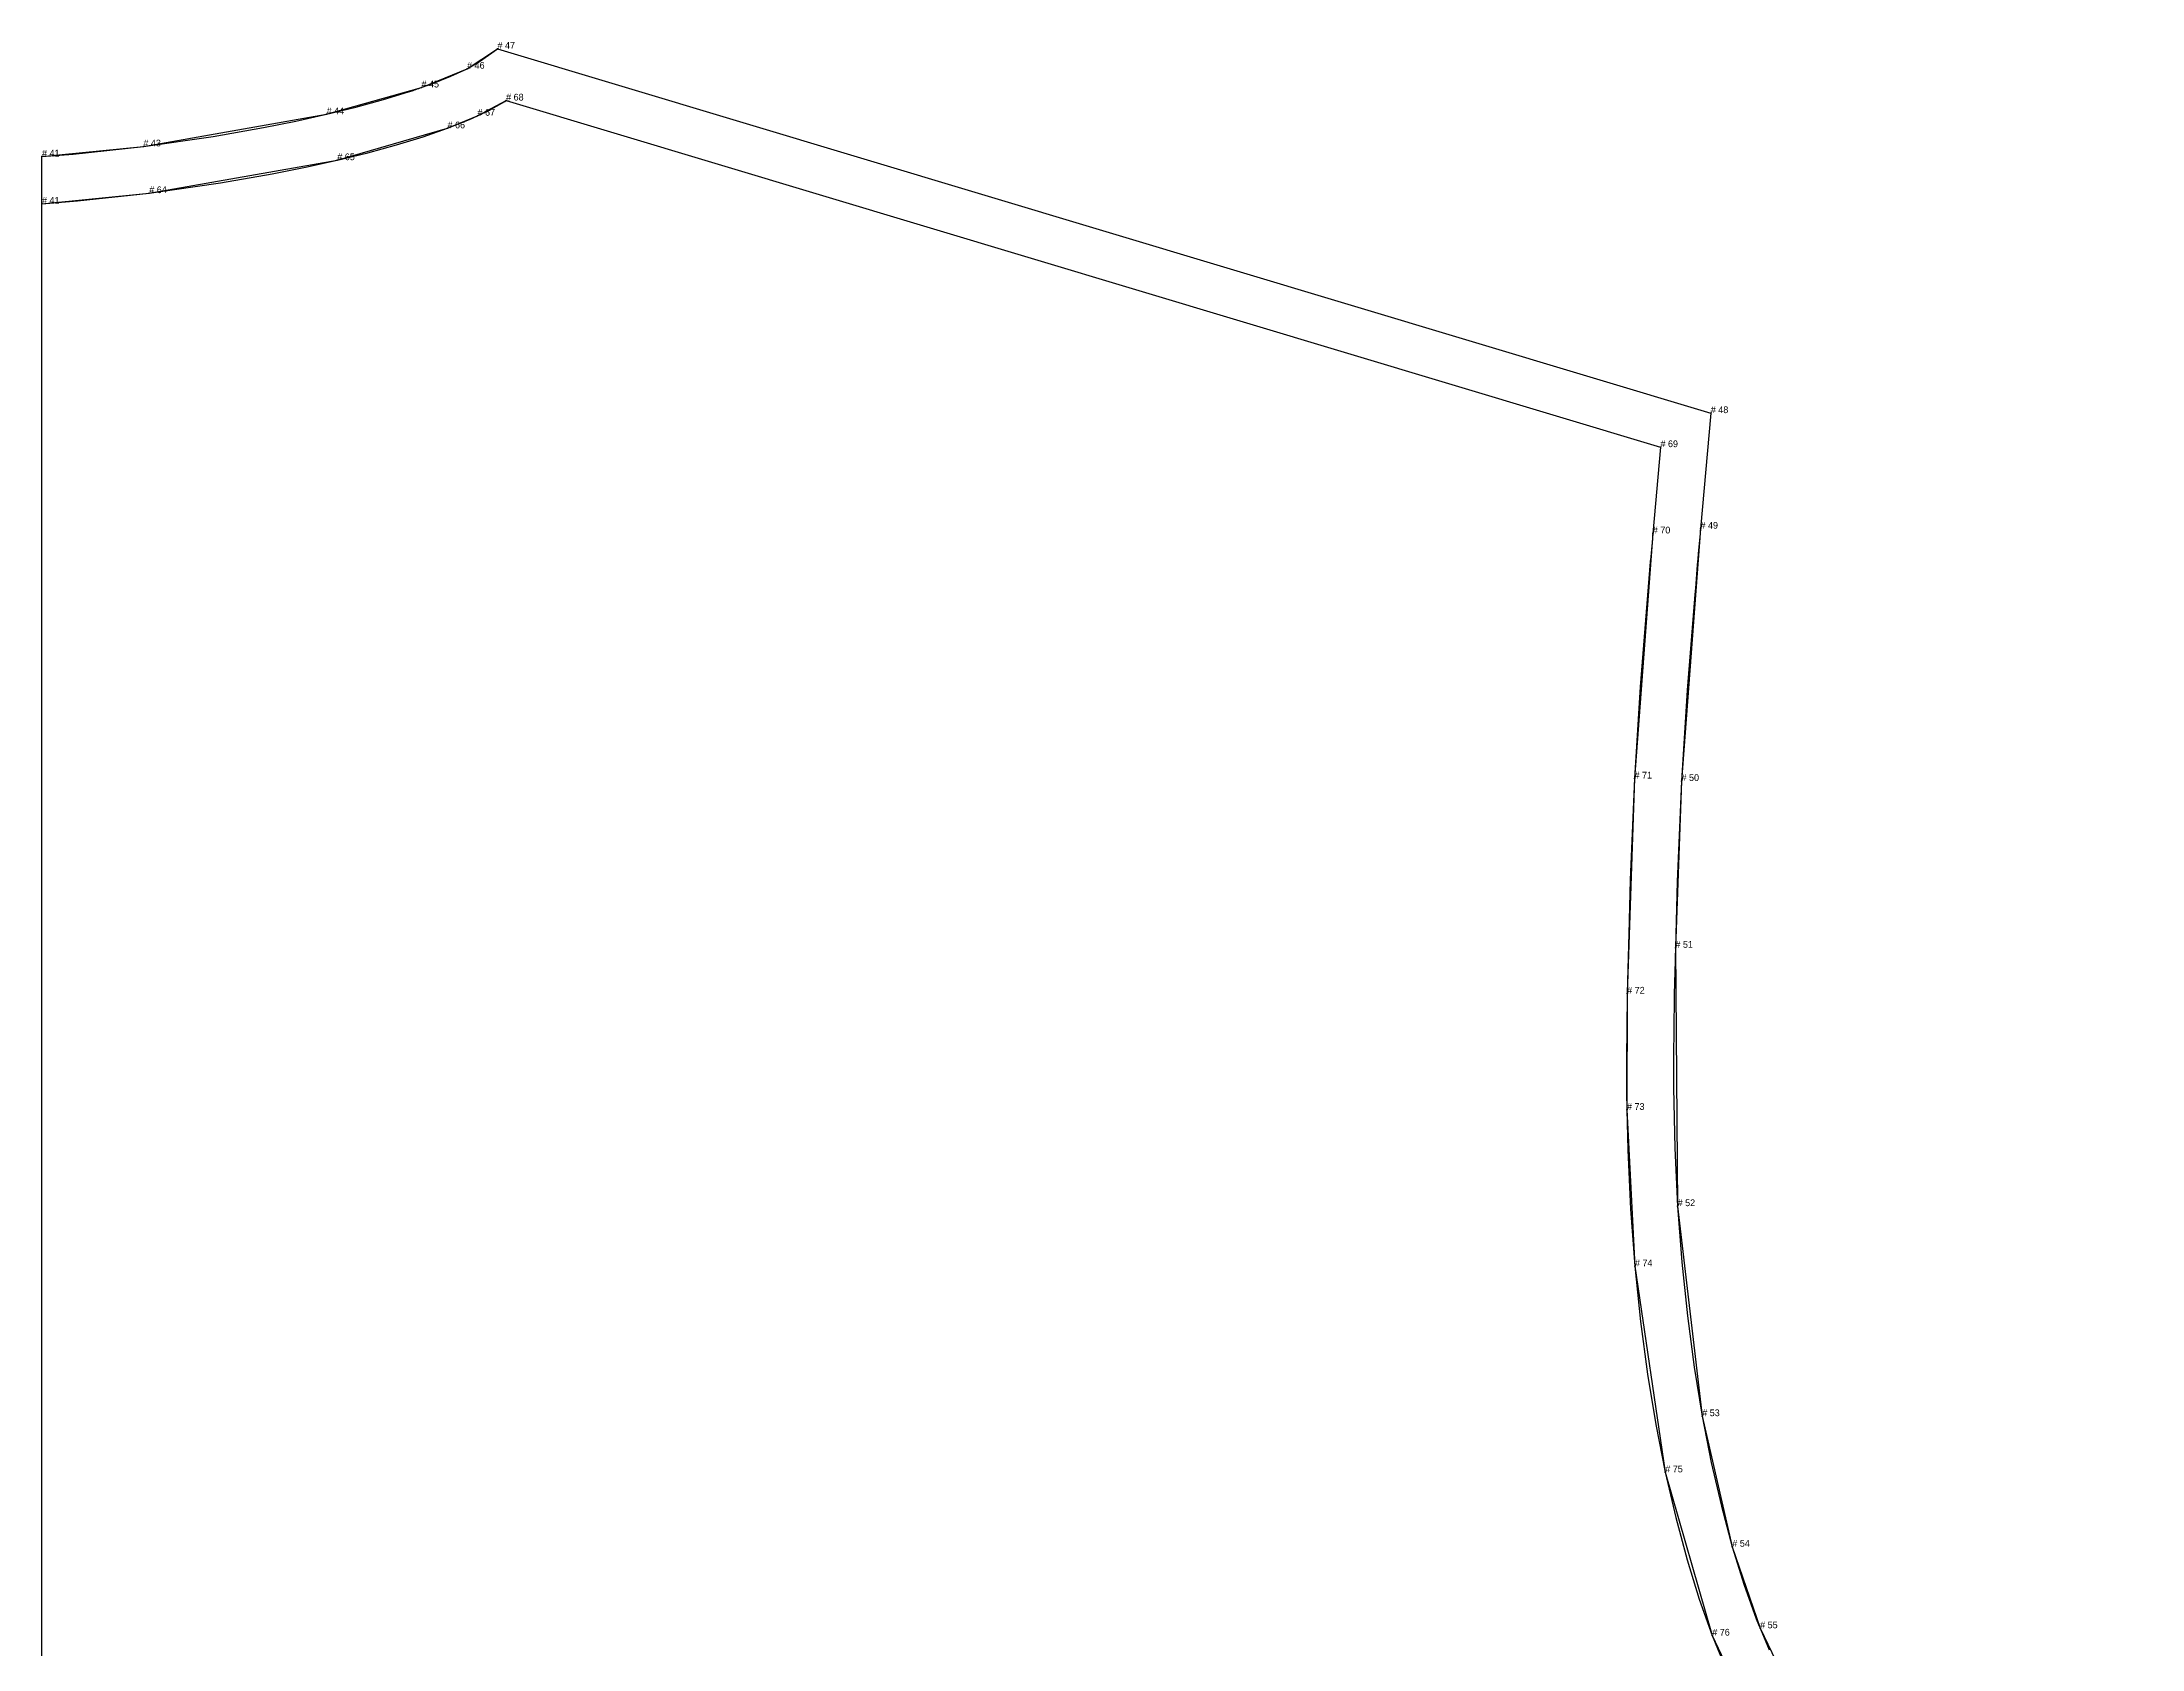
# Model space of a CAD drawing. Extents: x 0 to 1208, y -69 to 896.
# Drawn here: x 6.3 to 318.6, y 657.2 to 896.1 of the extents above; entities that cross this region are included whole.
import ezdxf

# ---------------------------------------------------------------- set-up
doc = ezdxf.new("R2010")
doc.units = 0
for name, color, linetype in [('1', 7, 'CONTINUOUS'), ('14', 7, 'CONTINUOUS'), ('2', 7, 'CONTINUOUS'), ('3', 7, 'CONTINUOUS'), ('6', 7, 'CONTINUOUS'), ('84', 7, 'CONTINUOUS'), ('87', 7, 'CONTINUOUS')]:
    doc.layers.add(name, color=color, linetype=linetype)

# ---------------------------------------------------------------- blocks, each defined once
blk = doc.blocks.new('piece_Back_s500_M')
at = {"layer": '1'}
blk.add_lwpolyline([(6.35, 256.52), (6.35, 879.06), (21.43, 880.57), (48.67, 885.34), (62.78, 889.33), (69.56, 892.12), (74.08, 895.09), (254.49, 840.91), (252.96, 823.72), (250.14, 786.21), (249.23, 761.41), (249.56, 723), (253.22, 691.77), (257.69, 672.36), (261.83, 660.23), (267.06, 649.4), (273.03, 641.53), (280.07, 634.7), (285.65, 630.95), (294.12, 627.48), (302.9, 625.85), (318.34, 625.17), (318.61, 256.52)], close=True, dxfattribs=at)
at = {"layer": '14'}
blk.add_lwpolyline([(6.35, 872.04), (22.3, 873.62), (50.26, 878.52), (66.65, 883.26), (71.11, 885.12), (75.36, 887.39), (247.01, 835.85), (245.87, 823.02), (243.15, 786.58), (242.06, 754.6), (242.03, 737.31), (243.21, 714.05), (247.72, 683.42), (254.71, 659.15), (261.06, 645.78), (267.98, 636.66), (273.17, 631.39), (280.87, 625.6), (289.23, 621.67), (298.67, 619.35), (311.35, 618.34), (311.61, 263.52), (6.35, 263.52)], close=True, dxfattribs=at)
at = {"layer": '2'}
for p in [(74.08, 895.09), (75.36, 887.39), (6.35, 879.06), (6.35, 872.04), (254.49, 840.91), (247.01, 835.85)]:
    blk.add_point(p, dxfattribs=at)
at = {"layer": '3'}
for p in [(69.56, 892.12), (62.78, 889.33), (48.67, 885.34), (71.11, 885.12), (66.65, 883.26), (21.43, 880.57), (50.26, 878.52), (22.3, 873.62), (245.87, 823.02), (252.96, 823.72), (243.15, 786.58), (250.14, 786.21), (249.23, 761.41), (242.06, 754.6), (242.03, 737.31), (249.56, 723), (243.21, 714.05), (253.22, 691.77), (247.72, 683.42), (257.69, 672.36), (254.71, 659.15), (261.83, 660.23)]:
    blk.add_point(p, dxfattribs=at)
at = {"layer": '6'}
blk.add_line((6.35, 256.52), (6.35, 879.06), dxfattribs=at)
at = {"layer": '84'}
blk.add_lwpolyline([(6.35, 256.52), (6.35, 879.06), (10.97, 879.43), (21.43, 880.57), (31.78, 882.05), (39.27, 883.37), (44.07, 884.32), (48.67, 885.34), (53.03, 886.4), (57.11, 887.52), (60.85, 888.66), (61.39, 888.85), (61.52, 888.89), (61.73, 888.96), (61.93, 889.04), (62.14, 889.11), (62.37, 889.19), (62.6, 889.27), (62.78, 889.33), (62.84, 889.35), (64.21, 889.83), (67.14, 890.99), (69.56, 892.12), (71.4, 893.17), (74.08, 895.09), (254.49, 840.91), (252.96, 823.72), (252.94, 823.56), (252.93, 823.4), (252.92, 823.27), (252.9, 823.13), (252.89, 823), (252.62, 819.99), (252.61, 819.85), (252.57, 819.41), (252.56, 819.24), (252.48, 818.37), (252.2, 814.83), (252.17, 814.56), (252.16, 814.31), (252.13, 814.05), (252.12, 813.86), (252.1, 813.65), (252.09, 813.48), (252.07, 813.28), (250.99, 799.7), (250.14, 786.21), (249.48, 771.29), (249.23, 761.41), (249.22, 761.08), (249.22, 760.79), (249.21, 760.5), (249.2, 760.29), (249.2, 760.08), (249.19, 759.9), (249.19, 759.71), (249.18, 759.56), (249.18, 759.43), (249.18, 759.3), (249.18, 759.17), (249.15, 758.13), (249.15, 758.05), (249.15, 757.98), (249.14, 757.89), (249.06, 754.48), (249.06, 754.38), (249.06, 754.32), (249.05, 754.06), (249.05, 753.97), (249.05, 753.89), (248.97, 745.15), (248.97, 744.89), (248.97, 744.83), (248.96, 740.58), (249.14, 731.63), (249.56, 723), (250.18, 714.67), (251.01, 706.68), (252.03, 699.04), (253.22, 691.77), (254.57, 684.88), (256.06, 678.41), (257.69, 672.36), (259.42, 666.77), (261.25, 661.65), (261.59, 660.81), (261.83, 660.23), (263.15, 657.04)], dxfattribs=at)
at = {"layer": '87'}
blk.add_lwpolyline([(6.35, 263.52), (6.35, 872.04), (11.62, 872.46), (22.3, 873.62), (32.89, 875.14), (40.56, 876.49), (45.51, 877.47), (50.26, 878.52), (54.79, 879.63), (59.05, 880.79), (63.02, 882), (66.65, 883.26), (69.92, 884.56), (71.11, 885.12), (71.55, 885.33), (71.79, 885.44), (72.05, 885.56), (72.32, 885.69), (72.6, 885.82), (72.77, 885.9), (72.89, 885.96), (73.18, 886.13), (73.48, 886.3), (75.18, 887.26), (75.36, 887.39), (247.01, 835.85), (245.87, 823.02), (245.84, 822.77), (245.82, 822.49), (245.8, 822.23), (245.51, 819.06), (245.5, 818.96), (245.49, 818.81), (244.9, 811.36), (244.01, 800.2), (243.15, 786.58), (242.48, 771.53), (242.33, 765.53), (242.33, 765.36), (242.06, 754.6), (242.01, 749.26), (241.97, 745.19), (241.96, 740.51), (241.97, 740.17), (241.97, 740.06), (241.97, 739.95), (241.98, 739.84), (241.98, 739.75), (242.02, 737.53), (242.02, 737.49), (242.02, 737.46), (242.03, 737.39), (242.03, 737.31), (242.15, 731.39), (242.57, 722.56), (243.21, 714.05), (244.06, 705.86), (245.1, 698.01), (246.33, 690.53), (247.72, 683.42), (249.27, 676.71), (250.96, 670.42), (252.78, 664.56), (254.71, 659.15), (256.74, 654.2)], dxfattribs=at)
at = {"layer": '1'}
for s, p in [('# 46', (69.56, 892.12)), ('# 47', (74.08, 895.09)), ('# 45', (62.78, 889.33)), ('# 44', (48.67, 885.34)), ('# 43', (21.43, 880.57)), ('# 41', (6.35, 879.06)), ('# 48', (254.49, 840.91)), ('# 49', (252.96, 823.72)), ('# 50', (250.14, 786.21)), ('# 51', (249.23, 761.41)), ('# 52', (249.56, 723)), ('# 53', (253.22, 691.77)), ('# 54', (257.69, 672.36)), ('# 55', (261.83, 660.23))]:
    blk.add_text(s, height=1, dxfattribs=at).set_placement(p)
at = {"layer": '14'}
for s, p in [('# 68', (75.36, 887.39)), ('# 66', (66.65, 883.26)), ('# 67', (71.11, 885.12)), ('# 65', (50.26, 878.52)), ('# 64', (22.3, 873.62)), ('# 41', (6.35, 872.04)), ('# 69', (247.01, 835.85)), ('# 70', (245.87, 823.02)), ('# 71', (243.15, 786.58)), ('# 72', (242.06, 754.6)), ('# 73', (242.03, 737.31)), ('# 74', (243.21, 714.05)), ('# 75', (247.72, 683.42)), ('# 76', (254.71, 659.15))]:
    blk.add_text(s, height=1, dxfattribs=at).set_placement(p)

msp = doc.modelspace()

# ---------------------------------------------------------------- block references
at = {"layer": '1'}
msp.add_blockref('piece_Back_s500_M', (0, 0), dxfattribs=at)

doc.saveas('drawing.dxf')
